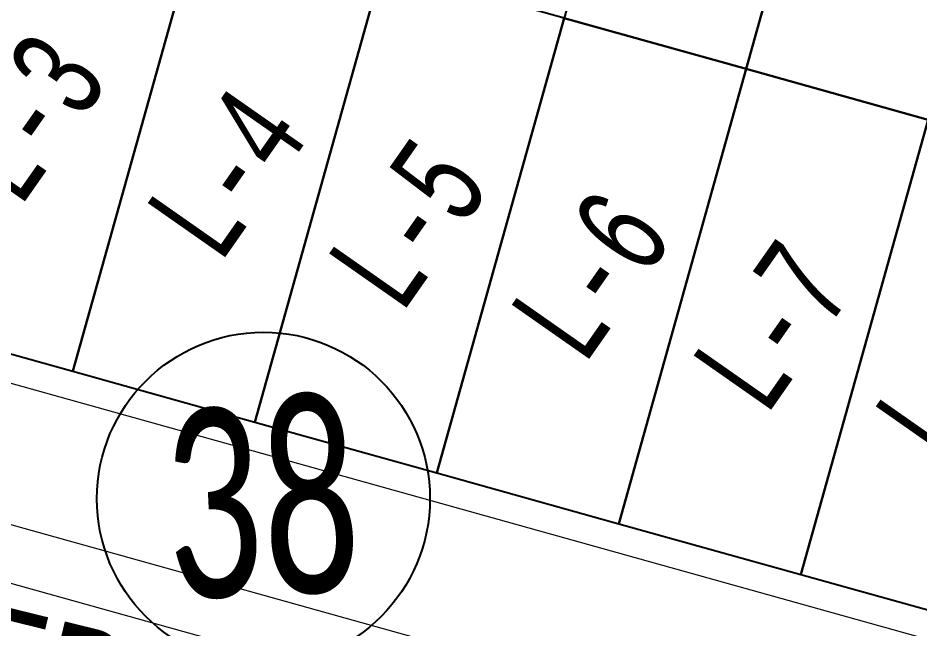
# Model space of a CAD drawing. Header units: millimetres. Extents: x 474016 to 477875, y 2288607 to 2292200.
# Drawn here: x 474517.62 to 474565.35, y 2289082.43 to 2289114.77 of the extents above; entities that cross this region are included whole.
import ezdxf
from ezdxf.enums import TextEntityAlignment as Align

# ---------------------------------------------------------------- set-up
doc = ezdxf.new("R2010")
doc.units = ezdxf.units.MM
doc.header["$LTSCALE"] = 50
for name, color, linetype, lineweight in [('BANQUETA', 251, 'Continuous', 5), ('JARDINES', 98, 'Continuous', 13), ('NO DE MZ', 3, 'Continuous', 18), ('vialidad', 5, 'Continuous', 13)]:
    doc.layers.add(name, color=color, linetype=linetype, lineweight=lineweight)
doc.layers.add('CVL_LOTIF', color=1, linetype='Continuous')
doc.layers.add('MZ Y LT', color=7, linetype='Continuous', lineweight=13, true_color=0x0d2bf2)
doc.styles.add('Legend', font='calibri.ttf')
doc.styles.add('MONOTXT4', font='MONOTXT4.shx', dxfattribs={"width": 0.55})
doc.styles.get("Standard").update_dxf_attribs({"font": 'arial.ttf'})

msp = doc.modelspace()

# ---------------------------------------------------------------- linework, layer by layer
at = {"color": 3}
msp.add_circle((474530.605, 2289089.321), 8.813, dxfattribs=at)
at = {"layer": 'BANQUETA'}
msp.add_lwpolyline([(474621.06, 2289121.456), (474500.671, 2289155.091, 0.414214), (474498.206, 2289153.703), (474485.021, 2289106.511, 0.414214), (474486.409, 2289104.046), (474606.799, 2289070.41)], format="xyb", dxfattribs=at)
at = {"layer": 'CVL_LOTIF'}
for points in [[(474562.87, 2289136.156), (474553.239, 2289138.847), (474546.511, 2289114.769), (474556.143, 2289112.078)], [(474572.501, 2289133.465), (474562.87, 2289136.156), (474556.143, 2289112.078), (474565.774, 2289109.387)], [(474527.249, 2289120.151), (474517.618, 2289122.842), (474514.254, 2289110.803), (474510.891, 2289098.764), (474520.522, 2289096.073)], [(474536.88, 2289117.46), (474527.249, 2289120.151), (474520.522, 2289096.073), (474530.153, 2289093.382)], [(474546.511, 2289114.769), (474536.88, 2289117.46), (474530.153, 2289093.382), (474539.784, 2289090.691)], [(474556.143, 2289112.078), (474546.511, 2289114.769), (474539.784, 2289090.691), (474549.415, 2289088)], [(474565.774, 2289109.387), (474556.143, 2289112.078), (474549.415, 2289088), (474559.047, 2289085.309)], [(474575.405, 2289106.696), (474565.774, 2289109.387), (474559.047, 2289085.309), (474568.678, 2289082.619)]]:
    msp.add_lwpolyline(points, close=True, dxfattribs=at)
at = {"layer": 'JARDINES'}
msp.add_lwpolyline([(474592.319, 2289066.975, -0.388075), (474591.511, 2289064.086), (474482.679, 2289094.492, -0.386646), (474483.487, 2289097.382)], format="xyb", close=True, dxfattribs=at)

# ---------------------------------------------------------------- texts
at = {"layer": 'MZ Y LT', "lineweight": 13, "style": 'MONOTXT4', "width": 0.65}
for s, p in [('L-3', (474518.047, 2289109.513)), ('L-4', (474528.641, 2289106.553)), ('L-5', (474538.273, 2289103.862)), ('L-6', (474547.904, 2289101.171)), ('L-7', (474557.535, 2289098.48)), ('L-8', (474567.166, 2289095.789))]:
    msp.add_text(s, height=5, rotation=55, dxfattribs=at).set_placement(p, align=Align.MIDDLE)
at = {"layer": 'NO DE MZ', "lineweight": 9, "style": 'Legend', "width": 0.65}
msp.add_text('38', height=10, rotation=2.7155, dxfattribs=at).set_placement((474530.502, 2289089.491), align=Align.MIDDLE)
at = {"layer": 'vialidad', "color": 5, "width": 0.75}
msp.add_text('PEPINO KAT', height=6, rotation=346.1813, dxfattribs=at).set_placement((474529.055, 2289077.534), align=Align.MIDDLE)

doc.saveas('drawing.dxf')
